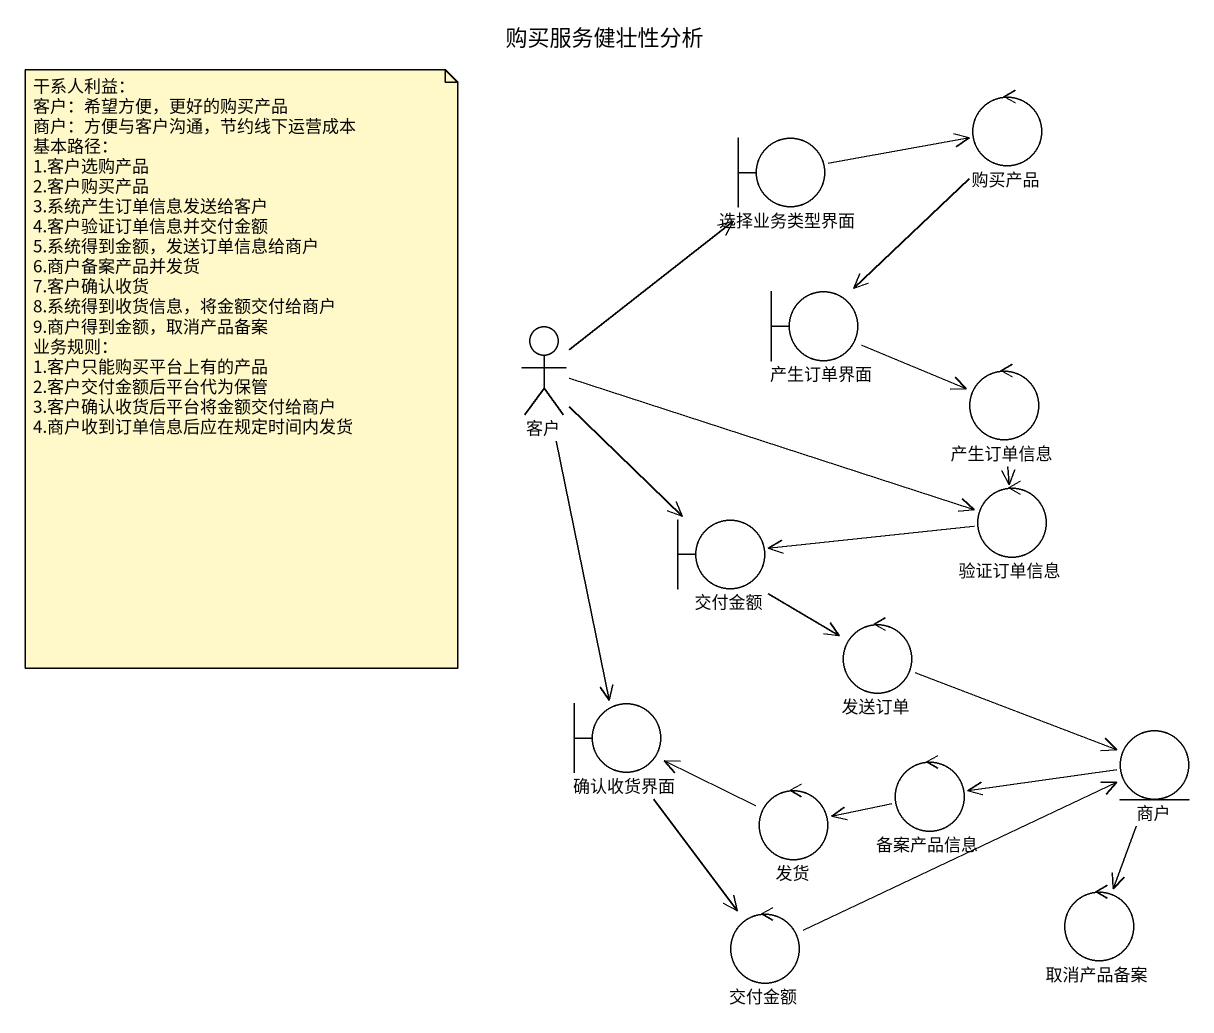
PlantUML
@startuml
title 购买服务健壮性分析
control 购买产品
boundary 选择业务类型界面
actor 客户
boundary 产生订单界面
control 产生订单信息
boundary 交付金额
control 验证订单信息
control 发送订单
boundary 确认收货界面
control 备案产品信息
entity 商户
control 发货
control 取消产品备案
control "交付金额" as 交付金额_2
购买产品 --> 产生订单界面
选择业务类型界面 -right-> 购买产品
客户 -up-> 选择业务类型界面
客户 --> 交付金额
客户 -right-> 验证订单信息
客户 --> 确认收货界面
产生订单界面 -right-> 产生订单信息
产生订单信息 --> 验证订单信息
交付金额 --> 发送订单
验证订单信息 -left-> 交付金额
发送订单 -right-> 商户
确认收货界面 --> 交付金额_2
备案产品信息 -left-> 发货
商户 -left-> 备案产品信息
商户 --> 取消产品备案
发货 -left-> 确认收货界面
交付金额_2 -right-> 商户
note as N1
  干系人利益：
  客户：希望方便，更好的购买产品
  商户：方便与客户沟通，节约线下运营成本
  基本路径：
  1.客户选购产品
  2.客户购买产品
  3.系统产生订单信息发送给客户
  4.客户验证订单信息并交付金额
  5.系统得到金额，发送订单信息给商户
  6.商户备案产品并发货
  7.客户确认收货
  8.系统得到收货信息，将金额交付给商户
  9.商户得到金额，取消产品备案
  业务规则：
  1.客户只能购买平台上有的产品
  2.客户交付金额后平台代为保管
  3.客户确认收货后平台将金额交付给商户
  4.商户收到订单信息后应在规定时间内发货
end note
@enduml
